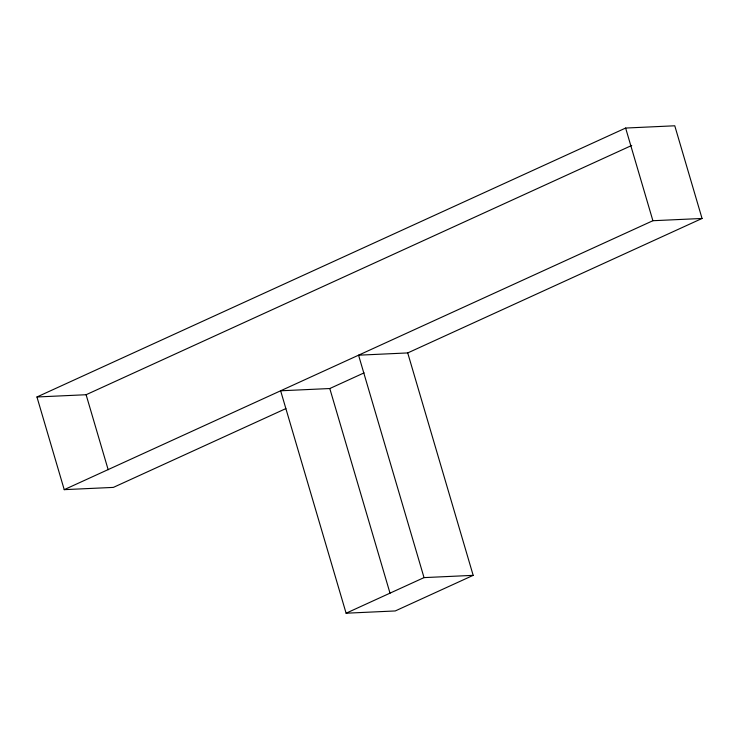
<?xml version="1.0" encoding="UTF-8"?>
<svg xmlns="http://www.w3.org/2000/svg" width="739" height="739" viewBox="0 0 739 739"><rect width="100%" height="100%" fill="white"/><g stroke="black" fill="none" stroke-linecap="round" stroke-linejoin="round"><path stroke-width="1.11" d="M285.873 408.593L113.372 487.398L64.228 489.652L36.95 396.982L625.628 128.05L674.772 125.787L702.05 218.467L407.716 352.928L358.563 355.191L424.029 577.612L473.172 575.348L407.716 352.928M36.95 396.982L86.103 394.728L631.753 145.444M64.228 489.652L652.897 220.721L702.05 218.467M473.172 575.348L395.245 610.95L346.101 613.213L280.635 390.792L329.788 388.529L364.078 372.872M346.101 613.213L424.029 577.612M625.628 128.05L652.897 220.721M329.788 388.529L390.035 593.251M86.103 394.728L108.18 469.745"/></g></svg>
